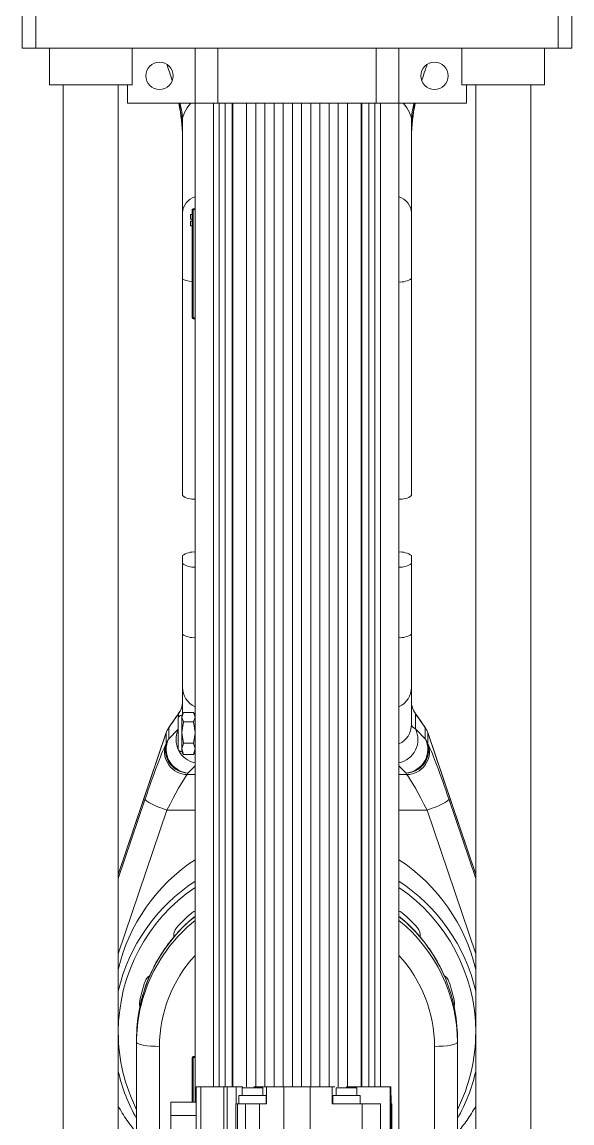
# Model space of a CAD drawing. Header units: millimetres. Extents: x 0 to 1189, y 0 to 841.
# Drawn here: x 458.68 to 482.68, y 513.26 to 561.31 of the extents above; entities that cross this region are included whole.
import ezdxf

# ---------------------------------------------------------------- set-up
doc = ezdxf.new("R2010")
doc.units = ezdxf.units.MM
doc.layers.get('0').update_dxf_attribs({"lineweight": 18})

msp = doc.modelspace()

# ---------------------------------------------------------------- linework, layer by layer
at = {"color": 7, "linetype": 'Continuous', "lineweight": 15}
for p, q in [((458.6768, 562.56), (458.6768, 560.16)), ((459.2768, 560.16), (459.2768, 562.56)), ((482.0768, 562.56), (482.0768, 560.16)), ((482.6768, 560.16), (482.6768, 562.56)), ((458.6768, 560.16), (459.2768, 560.16)), ((482.0768, 560.16), (459.2768, 560.16)), ((459.8768, 560.16), (459.8768, 558.56)), ((463.4768, 558.56), (463.4768, 560.16)), ((466.2268, 560.16), (466.2268, 557.76)), ((467.2268, 557.76), (467.2268, 560.16)), ((474.1268, 560.16), (474.1268, 557.76)), ((475.1268, 557.76), (475.1268, 560.16)), ((477.8768, 560.16), (477.8768, 558.56)), ((481.4768, 558.56), (481.4768, 560.16)), ((482.0768, 560.16), (482.6768, 560.16)), ((465.1827, 558.904), (465.2305, 558.76)), ((459.8768, 558.56), (463.4768, 558.56)), ((460.4768, 558.56), (460.4768, 512.36)), ((462.8768, 512.36), (462.8768, 558.56)), ((463.2768, 558.56), (463.2768, 557.76)), ((477.8768, 558.56), (481.4768, 558.56)), ((478.0768, 557.76), (478.0768, 558.56)), ((478.4768, 558.56), (478.4768, 512.36)), ((480.8768, 512.36), (480.8768, 558.56)), ((463.2768, 557.76), (466.2268, 557.76)), ((466.2268, 557.76), (466.2268, 514.18)), ((466.2268, 557.76), (467.0268, 557.76)), ((467.0268, 557.76), (467.2768, 557.76)), ((474.1268, 557.76), (467.2268, 557.76)), ((467.2768, 557.76), (467.2768, 514.84)), ((467.8768, 514.84), (467.8768, 557.76)), ((467.8768, 557.76), (468.4768, 557.76)), ((468.4768, 557.76), (468.4768, 514.84)), ((468.8768, 557.76), (469.2768, 557.76)), ((468.8768, 514.84), (468.8768, 557.76)), ((469.2768, 557.76), (469.2768, 514.84)), ((469.6768, 514.84), (469.6768, 557.76)), ((469.6768, 557.76), (470.0768, 557.76)), ((470.0768, 557.76), (470.0768, 514.84)), ((470.4768, 557.76), (470.8768, 557.76)), ((470.4768, 514.84), (470.4768, 557.76)), ((470.8768, 557.76), (470.8768, 514.84)), ((471.2768, 557.76), (471.6768, 557.76)), ((471.2768, 514.84), (471.2768, 557.76)), ((471.6768, 557.76), (471.6768, 514.84)), ((472.0768, 514.84), (472.0768, 557.76)), ((472.0768, 557.76), (472.4768, 557.76)), ((472.4768, 557.76), (472.4768, 514.84)), ((472.8768, 557.76), (473.4768, 557.76)), ((472.8768, 514.84), (472.8768, 557.76)), ((473.4768, 557.76), (473.4768, 514.84)), ((474.0768, 514.84), (474.0768, 557.76)), ((474.0768, 557.76), (474.3268, 557.76)), ((474.3268, 557.76), (475.1268, 557.76)), ((475.1268, 502.76), (475.1268, 557.76)), ((475.1268, 557.76), (478.0768, 557.76)), ((465.6768, 552.984), (465.6768, 556.9867)), ((475.6768, 556.9867), (475.6768, 552.984)), ((465.6768, 550.1189), (465.6768, 552.984)), ((466.1068, 548.4), (466.1068, 553.12)), ((466.1068, 553.12), (466.1468, 553.12)), ((466.1468, 553.16), (466.1468, 553.12)), ((466.2268, 553.16), (466.1468, 553.16)), ((466.1468, 548.4), (466.1468, 553.12)), ((475.6768, 552.984), (475.6768, 550.1189)), ((466.1068, 552.91), (466.0268, 552.91)), ((466.0268, 552.91), (466.0268, 552.7)), ((466.0268, 552.7), (466.1068, 552.7)), ((466.0268, 552.62), (466.0268, 552.41)), ((466.1068, 552.62), (466.0268, 552.62)), ((466.0268, 552.41), (466.1068, 552.41)), ((465.6768, 540.6396), (465.6768, 550.1189)), ((475.6768, 550.1189), (475.6768, 540.6396)), ((466.1468, 548.4), (466.1068, 548.4)), ((466.1468, 548.4), (466.1468, 548.36)), ((466.2268, 548.36), (466.1468, 548.36)), ((465.6768, 537.6765), (465.6768, 538.0238)), ((465.6768, 534.5985), (465.6768, 537.6765)), ((475.6768, 538.0238), (475.6768, 537.6765)), ((475.6768, 537.6765), (475.6768, 534.5985)), ((465.6768, 532.2763), (465.6768, 534.5985)), ((475.6768, 534.5985), (475.6768, 532.2763)), ((465.6768, 531.1502), (465.6768, 532.2763)), ((475.6768, 532.2763), (475.6768, 530.6515)), ((465.4935, 530.9267), (465.4935, 529.5934)), ((465.7161, 531.1824), (465.6455, 531.06)), ((465.6455, 530.9738), (465.717, 531.1824)), ((465.6455, 531.06), (465.6455, 530.9738)), ((465.717, 530.7653), (465.6455, 530.9738)), ((465.6455, 530.9738), (465.6455, 530.3041)), ((465.717, 531.1824), (466.1554, 531.1824)), ((466.1554, 531.1824), (466.2268, 530.9738)), ((466.2268, 530.9738), (466.1554, 530.7653)), ((466.2268, 531.06), (466.1562, 531.1824)), ((475.8447, 531.1284), (475.8447, 530.4584)), ((465.0793, 530.5069), (465.0793, 530.029)), ((465.6455, 530.3041), (465.717, 530.7653)), ((465.717, 530.7653), (466.1554, 530.7653)), ((466.1554, 530.7653), (466.2268, 530.3041)), ((475.8447, 530.4584), (476.2742, 530.029)), ((476.2742, 530.029), (476.2742, 530.5069)), ((464.957, 530.26), (462.8768, 524.1095)), ((464.9626, 529.794), (464.9626, 530.2718)), ((465.6455, 530.3041), (465.6455, 529.5903)), ((465.717, 529.8429), (465.6455, 530.3041)), ((466.2261, 530.2601), (466.1554, 529.8429)), ((476.3909, 530.2718), (476.3909, 529.794)), ((478.4768, 524.1094), (476.3966, 530.26)), ((464.9284, 529.7255), (464.9626, 529.794)), ((465.6455, 529.5903), (465.717, 529.8429)), ((465.717, 529.3377), (465.6455, 529.5903)), ((465.6455, 529.5903), (465.6455, 529.46)), ((465.6455, 529.46), (465.7161, 529.3377)), ((465.717, 529.8429), (466.1554, 529.8429)), ((466.1554, 529.8429), (466.2268, 529.5903)), ((466.2268, 529.5903), (466.1554, 529.3377)), ((466.1562, 529.3377), (466.2268, 529.46)), ((476.3909, 529.794), (476.4252, 529.7255)), ((465.7082, 529.3631), (465.717, 529.3377)), ((465.717, 529.3377), (466.1554, 529.3377)), ((466.1554, 529.3377), (466.1641, 529.3631)), ((465.9114, 528.5351), (465.8772, 528.4666)), ((475.4764, 528.4666), (475.4422, 528.5351)), ((463.6768, 516.9546), (463.6768, 516.781)), ((477.6768, 516.9546), (477.6768, 516.781)), ((463.6768, 506.9329), (463.6768, 516.781)), ((464.6768, 516.6073), (464.6768, 506.7593)), ((476.6768, 506.7593), (476.6768, 516.6073)), ((477.6768, 516.781), (477.6768, 506.9329)), ((466.1068, 514.18), (466.1068, 516.12)), ((466.1468, 516.12), (466.1068, 516.12)), ((466.1468, 516.16), (466.1468, 516.12)), ((466.1468, 516.16), (466.2268, 516.16)), ((466.2768, 510.16), (466.2768, 514.84)), ((466.4768, 514.84), (466.2768, 514.84)), ((466.4768, 514.84), (466.4768, 511.1)), ((467.4795, 514.84), (466.4768, 514.84)), ((467.4795, 514.84), (467.4795, 511.1)), ((467.63, 514.84), (467.63, 511.1)), ((468.0237, 514.84), (467.63, 514.84)), ((468.0237, 514.1), (468.0237, 514.84)), ((468.0237, 514.84), (468.3033, 514.84)), ((468.2827, 514.8004), (468.2827, 514.4596)), ((468.3033, 514.8), (468.3033, 514.84)), ((469.1827, 514.4596), (469.1827, 514.8004)), ((469.3527, 514.1), (469.3527, 514.84)), ((469.3527, 514.84), (470.1055, 514.84)), ((470.1055, 514.84), (470.1055, 509.6)), ((470.6768, 514.84), (470.1055, 514.84)), ((471.2481, 514.84), (470.6768, 514.84)), ((471.2481, 509.6001), (471.2481, 514.84)), ((471.2481, 514.84), (472.2168, 514.84)), ((472.2168, 514.84), (472.2168, 514.1)), ((472.3868, 514.8004), (472.3868, 514.4596)), ((474.7368, 514.84), (472.8368, 514.84)), ((473.2868, 514.4596), (473.2868, 514.8004)), ((474.7368, 514.84), (474.7368, 509.6)), ((474.7768, 514.84), (474.7368, 514.84)), ((474.7768, 509.5994), (474.7768, 514.8403)), ((465.1768, 513.5855), (465.1768, 514.18)), ((465.1768, 514.18), (466.2768, 514.18)), ((468.0086, 511.1), (468.0086, 514.1)), ((468.0229, 514.1), (468.0086, 514.1)), ((468.0768, 511.1), (468.0768, 514.1)), ((468.0768, 514.1), (468.4248, 514.1)), ((468.1327, 514.4605), (468.1327, 514.1)), ((468.4248, 514.1), (468.4248, 509.6)), ((469.0407, 509.6), (469.0407, 514.1)), ((469.0407, 514.1), (469.3527, 514.1)), ((469.3327, 514.1), (469.3327, 514.4605)), ((472.2168, 514.1), (473.5164, 514.1)), ((472.2368, 514.4605), (472.2368, 514.1)), ((473.4368, 514.1), (473.4368, 514.4605)), ((473.5164, 514.1), (473.5164, 509.6)), ((474.3184, 514.1), (474.3184, 509.6)), ((474.784, 514.46), (474.7768, 514.46)), ((474.784, 514.0995), (474.784, 514.4605)), ((474.8168, 509.5997), (474.8168, 514.1005)), ((465.1768, 510.82), (465.1768, 513.5855)), ((465.1768, 513.5855), (466.2768, 513.5855))]:
    msp.add_line(p, q, dxfattribs=at)
at = {"color": 8, "linetype": 'Continuous', "lineweight": 15}
for p, q in [((467.0268, 514.84), (467.0268, 557.76)), ((467.5412, 557.76), (467.5412, 514.84)), ((467.8483, 514.84), (467.8483, 557.76)), ((473.5054, 557.76), (473.5054, 514.84)), ((473.8124, 514.84), (473.8124, 557.76)), ((474.3268, 557.76), (474.3268, 514.84)), ((466.1468, 553.12), (466.2268, 553.12)), ((466.2268, 548.4), (466.1468, 548.4)), ((465.5226, 531.1569), (465.5088, 531.1284)), ((465.5088, 530.9762), (465.5088, 531.1284)), ((475.8447, 531.1284), (475.8302, 531.158)), ((465.0836, 530.5216), (465.0793, 530.5069)), ((465.0793, 530.029), (465.4935, 530.4431)), ((476.2742, 530.5069), (476.27, 530.5216)), ((464.9556, 530.2509), (462.8768, 524.1046)), ((464.957, 530.26), (464.9556, 530.2509)), ((464.9642, 530.2813), (464.9626, 530.2718)), ((476.3894, 530.2813), (476.3909, 530.2718)), ((476.3966, 530.26), (476.398, 530.2509)), ((478.4768, 524.1045), (476.398, 530.2509)), ((466.2268, 528.8504), (465.9114, 528.5351)), ((475.4422, 528.5351), (475.1268, 528.8503)), ((465.8772, 528.4666), (466.2268, 528.4666)), ((475.1268, 528.4666), (475.4764, 528.4666)), ((462.8768, 523.931), (464.0512, 527.4033)), ((477.3024, 527.4033), (478.4768, 523.9309)), ((465, 526.9185), (462.8768, 520.641)), ((466.2268, 526.9185), (465, 526.9185)), ((476.3536, 526.9185), (475.1268, 526.9185)), ((478.4768, 520.6408), (476.3536, 526.9185)), ((466.1468, 514.18), (466.1468, 516.12)), ((466.2268, 516.12), (466.1468, 516.12)), ((472.8368, 514.84), (472.8368, 514.8))]:
    msp.add_line(p, q, dxfattribs=at)
msp.add_lwpolyline([(466.1068, 549.9762), (465.9697, 549.9961), (465.8453, 550.0224), (465.7529, 550.0524), (465.696, 550.085), (465.6768, 550.1189)], dxfattribs=at)
at = {"color": 7, "linetype": 'Continuous', "lineweight": 15}
for points in [[(464.0512, 527.4033), (464.0694, 527.3635), (464.1234, 527.3132), (464.2111, 527.2544), (464.3291, 527.1894), (464.4729, 527.1206), (464.6369, 527.0508), (464.8149, 526.9825), (465, 526.9185)], [(477.3024, 527.4033), (477.2841, 527.3635), (477.2302, 527.3132), (477.1425, 527.2544), (477.0245, 527.1894), (476.8807, 527.1206), (476.7167, 527.0508), (476.5387, 526.9825), (476.3536, 526.9185)], [(465.2971, 521.4783), (465.2999, 521.4409), (465.3083, 521.3906)], [(476.0436, 521.383), (476.0537, 521.4409), (476.0565, 521.4783)], [(477.6731, 517.179), (477.6768, 517.2325), (477.667, 517.3191)], [(464.6768, 516.6073), (464.4817, 516.6107), (464.2941, 516.6206), (464.1212, 516.6366), (463.9697, 516.6582), (463.8453, 516.6845), (463.7529, 516.7145), (463.696, 516.7471), (463.6768, 516.781)], [(476.6768, 516.6073), (476.8719, 516.6107), (477.0595, 516.6206), (477.2324, 516.6366), (477.3839, 516.6582), (477.5083, 516.6845), (477.6007, 516.7145), (477.6576, 516.7471), (477.6768, 516.781)]]:
    msp.add_lwpolyline(points, dxfattribs=at)
for centre in [(464.6768, 558.96), (476.6768, 558.96)]:
    msp.add_circle(centre, 0.6, dxfattribs=at)
for centre, radius, start, end in [((458.6807, 556.2796), 6.9961, 0.04397, 12.2164), ((462.8891, 556.9827), 2.7877, 0.08072, 16.40577), ((478.4647, 556.9827), 2.7879, 163.59495, 179.91898), ((482.6727, 556.2796), 6.9959, 167.78338, 179.95625), ((466.1468, 553.12), 0.04, 90, 180), ((466.1468, 548.4), 0.04, 180, 270), ((466.1619, 541.3072), 0.8252, 233.99785, 274.51147), ((475.1917, 541.3072), 0.8252, 265.48853, 306.00215), ((466.162, 537.3558), 0.8256, 85.49898, 125.99501), ((475.1917, 537.3563), 0.8252, 53.99594, 94.51224), ((466.162, 538.3445), 0.8256, 234.00499, 274.50102), ((475.1916, 538.3446), 0.8257, 265.50276, 305.99366), ((465.6455, 530.9067), 0.1533, 90, 172.50528), ((465.8897, 529.958), 0.9787, 145.89086, 161.30029), ((465.9114, 529.9606), 1, 145.87065, 161.29195), ((475.4422, 529.9606), 1, 18.70805, 34.12935), ((475.4639, 529.958), 0.9787, 18.69971, 34.10914), ((465.8897, 529.4802), 0.9787, 145.89086, 161.30029), ((466.0027, 529.5646), 1.0336, 153.29888, 264.931), ((475.3509, 529.5646), 1.0336, 275.069, 26.70112), ((475.4639, 529.4802), 0.9787, 18.69971, 34.10914), ((465.9044, 529.4741), 1.0079, 165.5547, 268.45061), ((465.9386, 529.5426), 1.0079, 165.55447, 268.45066), ((465.6455, 529.6134), 0.1533, 187.49472, 270), ((475.4149, 529.5426), 1.0079, 271.54934, 14.44553), ((475.4491, 529.4741), 1.0079, 271.54923, 14.44546), ((470.5446, 518.1683), 7.8733, 123.25762, 166.87849), ((470.802, 518.1633), 7.8813, 13.14337, 56.71891), ((470.5474, 517.2286), 7.8766, 123.267, 166.86911), ((470.8049, 517.2276), 7.878, 13.13391, 56.72837), ((470.5997, 517.1594), 6.9442, 130.90188, 138.2197), ((466.3814, 522.0285), 0.502, 107.93614, 130.87813), ((474.9718, 522.0279), 0.5026, 49.13259, 72.04054), ((470.7539, 517.1594), 6.9442, 41.7803, 49.09812), ((465.7841, 521.4608), 0.4873, 138.10622, 189.44508), ((475.5695, 521.4608), 0.4873, 350.44894, 41.89423), ((470.4845, 516.7789), 6.8077, 156.19528, 179.98215), ((470.4866, 517.2289), 6.8102, 161.07305, 168.4854), ((464.5113, 519.277), 0.4936, 122.23157, 160.98604), ((470.8669, 516.9521), 6.8099, 0.0216, 23.79744), ((476.8417, 519.2766), 0.4942, 19.03681, 58.74907), ((470.867, 517.2289), 6.8102, 11.5146, 18.92695), ((464.289, 518.4914), 0.4852, 168.48593, 196.89309), ((464.293, 518.5269), 0.4892, 182.1148, 197.7306), ((477.0621, 518.5266), 0.4877, 342.09708, 357.90952), ((477.0646, 518.4914), 0.4852, 343.81126, 11.51427), ((466.1468, 516.12), 0.04, 90, 180), ((470.4785, 517.2768), 7.8029, 193.03843, 209.34375), ((470.8712, 517.2783), 7.807, 330.66058, 346.95865)]:
    msp.add_arc(centre, radius, start, end, dxfattribs=at)
at = {"color": 8, "linetype": 'Continuous', "lineweight": 15}
for centre, radius, start, end in [((458.8881, 556.3529), 6.7887, 0.00175, 11.96257), ((482.4647, 556.353), 6.7879, 168.03674, 179.99894), ((466.47, 552.9245), 0.7954, 107.80402, 175.70662), ((474.8836, 552.9245), 0.7954, 4.29338, 72.19598), ((475.1917, 550.7865), 0.8252, 265.48853, 306.00215), ((466.162, 535.2665), 0.8256, 234.00499, 274.50102), ((475.1916, 535.2666), 0.8257, 265.50276, 305.99366), ((466.6227, 532.2892), 0.946, 180.77677, 245.26172), ((474.7309, 532.2892), 0.946, 294.74063, 359.22366), ((466.4325, 529.9969), 1.0347, 155.16804, 258.53362), ((474.7308, 530.6644), 0.9461, 294.74582, 359.21847), ((474.923, 529.9945), 1.0319, 281.39348, 26.71618), ((470.5262, 517.2143), 7.6495, 124.19773, 179.72736), ((470.8193, 517.2101), 7.6575, 0.16749, 55.76977), ((470.5309, 516.9418), 6.8541, 128.89958, 179.89269), ((470.7791, 516.9075), 6.9082, 23.84167, 50.99758), ((470.5741, 516.7342), 6.9077, 129.00109, 156.15583), ((470.8226, 516.7681), 6.8542, 0.10747, 51.09967), ((470.5341, 516.6015), 5.8573, 137.33842, 179.94318), ((470.8135, 516.5992), 5.8633, 0.07973, 42.63802), ((470.4644, 517.235), 7.5876, 180.15702, 206.54754), ((470.8909, 517.2346), 7.5859, 333.44953, 359.98377)]:
    msp.add_arc(centre, radius, start, end, dxfattribs=at)
at = {"color": 7, "linetype": 'Continuous', "lineweight": 15}
for centre, major_axis, ratio, start_param, end_param in [((464.1799, 560.9852), (-1.5051, 3.999), 0.0579334, 4.1342789, 4.302154), ((465.0652, 529.965), (1.9853, 2.9957), 0.0806668, 1.2259746, 1.4425853), ((476.2884, 529.965), (-1.9853, 2.9957), 0.0806668, 4.8406, 5.0572107), ((476.6768, 530.6515), (1, 0), 0.3480978, 3.1415927, 3.7295953), ((464.9556, 529.7299), (0.9869, 2.9996), 0.0522042, 1.40635, 1.4134374), ((476.398, 529.7299), (-0.9869, 2.9996), 0.0522042, 4.8697479, 4.8768353), ((464.0512, 526.8824), (0.9869, 2.9996), 0.0522042, 0.3419878, 1.4134374), ((477.3024, 526.8824), (-0.9869, 2.9996), 0.0522042, 4.8697479, 5.9411975), ((465, 526.5712), (0.9895, 1.9988), 0.0697651, 0.3593352, 1.4307848), ((476.3536, 526.5712), (-0.9895, 1.9988), 0.0697651, 4.8524005, 5.9238501)]:
    msp.add_ellipse(centre, major_axis=major_axis, ratio=ratio, start_param=start_param, end_param=end_param, dxfattribs=at)
at = {"color": 8, "linetype": 'Continuous', "lineweight": 15}
for centre, major_axis, start_param, end_param in [((466.6768, 557.438), (0.9065, 0.739), 1.8171115, 2.7057815), ((474.6768, 557.438), (0.9065, -0.739), 0.4358112, 1.3244811)]:
    msp.add_ellipse(centre, major_axis=major_axis, ratio=0.5712405, start_param=start_param, end_param=end_param, dxfattribs=at)
at = {"color": 7, "linetype": 'Continuous', "lineweight": 15}
for points, knots in [([(476.1174, 558.7434), (476.1216, 558.7566), (476.1666, 558.8957), (476.2471, 559.1339), (476.3281, 559.3671), (476.3585, 559.4549)], [0, 0, 0, 0, 0.04609995, 0.48585256, 0.75122683, 0.75122683, 0.75122683, 0.75122683]), ([(465.6768, 531.5867), (465.6714, 531.5173), (465.6657, 531.4429), (465.604, 531.2797), (465.554, 531.2002), (465.5088, 531.1284)], [0, 0, 0, 0, 0.28254318, 0.30313701, 0.49505407, 0.49505407, 0.49505407, 0.49505407]), ([(465.675, 531.5773), (465.6746, 531.5552), (465.6738, 531.5052), (465.645, 531.3877), (465.5937, 531.2615), (465.5388, 531.1857), (465.5195, 531.159)], [0, 0, 0, 0, 0.11846573, 0.26802951, 0.38846858, 0.45379746, 0.45379746, 0.45379746, 0.45379746]), ([(475.8447, 531.1284), (475.8427, 531.1311), (475.8275, 531.1519), (475.7697, 531.2384), (475.6893, 531.4149), (475.6815, 531.5224), (475.6768, 531.5867)], [0, 0, 0, 0, 0.00747276, 0.05575005, 0.23243478, 0.49549068, 0.49549068, 0.49549068, 0.49549068]), ([(475.831, 531.1583), (475.8005, 531.2068), (475.7384, 531.3054), (475.6948, 531.4347), (475.6772, 531.5328), (475.6783, 531.5689), (475.6787, 531.5823)], [0, 0, 0, 0, 0.11688524, 0.23723147, 0.37612122, 0.45765087, 0.45765087, 0.45765087, 0.45765087]), ([(465.5237, 531.1584), (465.4874, 531.1068), (465.3587, 530.9237), (465.2112, 530.7096), (465.1006, 530.5467), (465.0836, 530.5217)], [0, 0, 0, 0, 0.1930406, 0.68487449, 0.77402264, 0.77402264, 0.77402264, 0.77402264]), ([(476.27, 530.5217), (476.233, 530.576), (476.1026, 530.7678), (475.9555, 530.9801), (475.8466, 531.1347), (475.8299, 531.1584)], [0, 0, 0, 0, 0.19392027, 0.68503656, 0.77402268, 0.77402268, 0.77402268, 0.77402268]), ([(464.9642, 530.2813), (464.9636, 530.2796), (464.9612, 530.2725), (464.9588, 530.2654), (464.957, 530.26)], [0, 0, 0, 0, 0.00561722, 0.022477248, 0.022477248, 0.022477248, 0.022477248]), ([(476.3966, 530.26), (476.396, 530.2618), (476.3935, 530.2689), (476.3912, 530.276), (476.3894, 530.2813)], [0, 0, 0, 0, 0.005611387, 0.022477248, 0.022477248, 0.022477248, 0.022477248]), ([(466.2268, 522.2812), (466.092, 522.1692), (465.7874, 521.9162), (465.3639, 521.4673), (464.9527, 520.95), (464.594, 520.3953), (464.2922, 519.8093), (464.0646, 519.2595), (463.9652, 518.8989), (463.924, 518.7498)], [0, 0, 0, 0, 0.523901, 1.1838891, 1.8437165, 2.5033583, 3.1628302, 3.8221023, 4.2874439, 4.2874439, 4.2874439, 4.2874439]), ([(477.0903, 519.7082), (477.0698, 519.7592), (476.9674, 520.0135), (476.7256, 520.4461), (476.3666, 520.999), (475.95, 521.5117), (475.5378, 521.943), (475.247, 522.181), (475.1268, 522.2793)], [0, 0, 0, 0, 0.1652675, 0.8246655, 1.4841888, 2.1438733, 2.8037054, 3.2681189, 3.2681189, 3.2681189, 3.2681189]), ([(463.924, 518.7498), (463.9052, 518.6881), (463.8225, 518.4169), (463.7383, 517.9201), (463.6824, 517.381), (463.6782, 517.0584), (463.6768, 516.9546)], [0, 0, 0, 0, 0.1931969, 0.850133, 1.5069536, 1.8183225, 1.8183225, 1.8183225, 1.8183225]), ([(467.4795, 514.84), (467.4937, 514.84), (467.5221, 514.84), (467.5627, 514.84), (467.6, 514.84), (467.62, 514.84), (467.63, 514.84)], [0, 0, 0, 0, 0.03761542, 0.07523165, 0.11284622, 0.15046, 0.15046, 0.15046, 0.15046]), ([(468.7327, 514.8), (468.6738, 514.8), (468.5558, 514.8), (468.4071, 514.8), (468.303, 514.8), (468.2895, 514.8), (468.2827, 514.8)], [0, 0, 0, 0, 0.11249909, 0.22499896, 0.33749883, 0.45000017, 0.45000017, 0.45000017, 0.45000017]), ([(469.1827, 514.8), (469.176, 514.8), (469.1624, 514.8), (469.0584, 514.8), (468.9096, 514.8), (468.7917, 514.8), (468.7327, 514.8)], [0, 0, 0, 0, 0.11250121, 0.22499988, 0.33750121, 0.45000017, 0.45000017, 0.45000017, 0.45000017]), ([(469.3527, 514.84), (469.3476, 514.84), (469.3374, 514.84), (469.2567, 514.84), (469.1356, 514.84), (468.9792, 514.84), (468.8577, 514.84), (468.7939, 514.84), (468.7902, 514.84)], [0, 0, 0, 0, 0.1111354, 0.22227072, 0.3334048, 0.44454042, 0.55567597, 0.5625546, 0.5625546, 0.5625546, 0.5625546]), ([(472.3294, 514.84), (472.3053, 514.84), (472.2316, 514.84), (472.2228, 514.84), (472.2168, 514.84)], [0, 0, 0, 0, 0.03682676, 0.11255443, 0.11255443, 0.11255443, 0.11255443]), ([(472.8368, 514.8), (472.7778, 514.8), (472.6599, 514.8), (472.5112, 514.8), (472.4071, 514.8), (472.3936, 514.8), (472.3868, 514.8)], [0, 0, 0, 0, 0.11249984, 0.22500008, 0.33750033, 0.45000017, 0.45000017, 0.45000017, 0.45000017]), ([(473.2868, 514.8), (473.28, 514.8), (473.2665, 514.8), (473.1625, 514.8), (473.0137, 514.8), (472.8958, 514.8), (472.8368, 514.8)], [0, 0, 0, 0, 0.11249971, 0.22499876, 0.33750046, 0.45000017, 0.45000017, 0.45000017, 0.45000017]), ([(468.0768, 514.1), (468.0761, 514.1), (468.0748, 514.1), (468.0638, 514.1), (468.0471, 514.1), (468.031, 514.1), (468.0229, 514.1)], [0, 0, 0, 0, 0.013466404, 0.026931854, 0.040397535, 0.053864717, 0.053864717, 0.053864717, 0.053864717]), ([(468.7327, 514.46), (468.6541, 514.46), (468.4969, 514.46), (468.2985, 514.46), (468.1598, 514.46), (468.1417, 514.46), (468.1327, 514.46)], [0, 0, 0, 0, 0.14999885, 0.29999818, 0.44999751, 0.59999824, 0.59999824, 0.59999824, 0.59999824]), ([(468.7327, 514.1), (468.6788, 514.1), (468.5711, 514.1), (468.4735, 514.1), (468.4248, 514.1)], [0, 0, 0, 0, 0.15398344, 0.30796826, 0.30796826, 0.30796826, 0.30796826]), ([(469.3327, 514.46), (469.3237, 514.46), (469.3057, 514.46), (469.1669, 514.46), (468.9686, 514.46), (468.8113, 514.46), (468.7327, 514.46)], [0, 0, 0, 0, 0.150001, 0.30000061, 0.45000022, 0.60000122, 0.60000122, 0.60000122, 0.60000122]), ([(469.0407, 514.1), (468.9919, 514.1), (468.8944, 514.1), (468.7866, 514.1), (468.7327, 514.1)], [0, 0, 0, 0, 0.15398482, 0.30796826, 0.30796826, 0.30796826, 0.30796826]), ([(472.8368, 514.46), (472.7582, 514.46), (472.6009, 514.46), (472.4026, 514.46), (472.2639, 514.46), (472.2458, 514.46), (472.2368, 514.46)], [0, 0, 0, 0, 0.1499996, 0.2999993, 0.44999901, 0.59999824, 0.59999824, 0.59999824, 0.59999824]), ([(473.4368, 514.46), (473.4278, 514.46), (473.4098, 514.46), (473.271, 514.46), (473.0727, 514.46), (472.9154, 514.46), (472.8368, 514.46)], [0, 0, 0, 0, 0.14999957, 0.29999963, 0.45000127, 0.60000122, 0.60000122, 0.60000122, 0.60000122]), ([(474.3184, 514.1), (474.2372, 514.1), (474.0747, 514.1), (473.849, 514.1), (473.652, 514.1), (473.5616, 514.1), (473.5164, 514.1)], [0, 0, 0, 0, 0.20050072, 0.40100095, 0.60150272, 0.80200136, 0.80200136, 0.80200136, 0.80200136]), ([(474.8168, 514.1), (474.815, 514.1), (474.8125, 514.1), (474.7839, 514.1), (474.7768, 514.1)], [0, 0, 0, 0, 0.030082832, 0.040000677, 0.040000677, 0.040000677, 0.040000677]), ([(462.8768, 513.9979), (462.9179, 513.9235), (463.0795, 513.6315), (463.3459, 513.244), (463.5909, 512.9486), (463.6768, 512.8451)], [0, 0, 0, 0, 0.2553277, 1.002602, 1.4058755, 1.4058755, 1.4058755, 1.4058755]), ([(477.6768, 512.8361), (477.8207, 513.0175), (478.1119, 513.3844), (478.3543, 513.7846), (478.4768, 513.9869)], [0, 0, 0, 0, 0.6935045, 1.4030007, 1.4030007, 1.4030007, 1.4030007])]:
    msp.add_open_spline(points, degree=3, knots=knots, dxfattribs=at)

doc.saveas('drawing.dxf')
